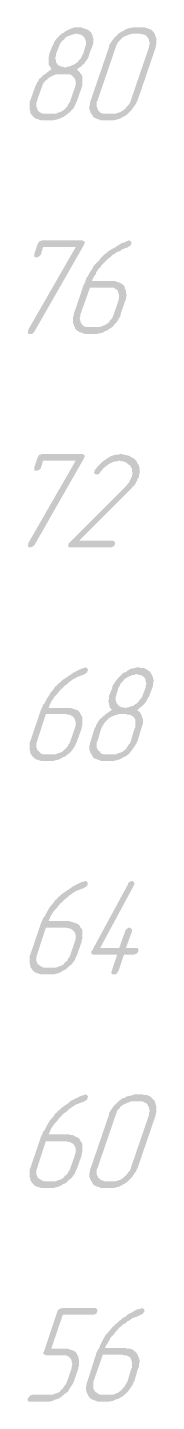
# Model space of a CAD drawing. Extents: x 260 to 1101, y 70 to 664.
# Drawn here: x 1014.2 to 1019, y 512.4 to 563.9 of the extents above; entities that cross this region are included whole.
import ezdxf

# ---------------------------------------------------------------- set-up
doc = ezdxf.new("R2010")
doc.units = 0
doc.header["$MEASUREMENT"] = 0
doc.layers.add('PDF _Сплошная заливка', color=7, linetype='CONTINUOUS')

msp = doc.modelspace()

# ---------------------------------------------------------------- hatches: boundary and pattern name
at = {"layer": 'PDF _Сплошная заливка', "transparency": 33554559}
h = msp.add_hatch(color=256, dxfattribs=at)
h.paths.add_polyline_path([(1016.02, 563.649), (1015.995, 563.649), (1015.944, 563.623), (1015.893, 563.623), (1015.842, 563.598), (1015.766, 563.572), (1015.69, 563.547), (1015.614, 563.496), (1015.614, 563.496), (1015.588, 563.471), (1015.563, 563.42), (1015.512, 563.395), (1015.461, 563.344), (1015.411, 563.268), (1015.385, 563.217), (1015.36, 563.141), (1015.258, 562.887), (1015.258, 562.861), (1015.258, 562.861), (1015.258, 562.81), (1015.233, 562.76), (1015.233, 562.709), (1015.258, 562.633), (1015.258, 562.582), (1015.284, 562.531), (1015.309, 562.531), (1015.309, 562.506), (1015.334, 562.48), (1015.36, 562.455), (1015.411, 562.429), (1015.461, 562.404), (1015.512, 562.404), (1015.588, 562.379), (1015.639, 562.379), (1015.665, 562.404), (1015.715, 562.404), (1015.792, 562.429), (1015.842, 562.455), (1015.919, 562.48), (1015.995, 562.531), (1015.995, 562.531), (1016.02, 562.556), (1016.071, 562.582), (1016.096, 562.633), (1016.147, 562.683), (1016.198, 562.734), (1016.224, 562.81), (1016.274, 562.887), (1016.35, 563.141), (1016.35, 563.141), (1016.35, 563.166), (1016.376, 563.217), (1016.376, 563.268), (1016.376, 563.318), (1016.376, 563.369), (1016.35, 563.42), (1016.325, 563.496), (1016.325, 563.496), (1016.3, 563.522), (1016.274, 563.547), (1016.249, 563.572), (1016.198, 563.598), (1016.147, 563.623), (1016.096, 563.623)], flags=0)
h.paths.add_polyline_path([(1015.639, 562.125), (1015.36, 562.125), (1015.309, 562.125), (1015.258, 562.125), (1015.207, 562.099), (1015.131, 562.074), (1015.055, 562.023), (1014.979, 561.998), (1014.979, 561.972), (1014.953, 561.972), (1014.928, 561.921), (1014.877, 561.896), (1014.826, 561.845), (1014.775, 561.769), (1014.75, 561.718), (1014.725, 561.642), (1014.547, 561.134), (1014.547, 561.134), (1014.547, 561.109), (1014.521, 561.058), (1014.521, 561.007), (1014.521, 560.956), (1014.521, 560.905), (1014.547, 560.855), (1014.572, 560.778), (1014.572, 560.778), (1014.598, 560.753), (1014.623, 560.728), (1014.648, 560.702), (1014.699, 560.677), (1014.75, 560.651), (1014.801, 560.651), (1014.877, 560.651), (1015.156, 560.651), (1015.207, 560.651), (1015.258, 560.651), (1015.309, 560.677), (1015.385, 560.702), (1015.461, 560.728), (1015.538, 560.778), (1015.538, 560.778), (1015.563, 560.804), (1015.588, 560.829), (1015.639, 560.88), (1015.69, 560.931), (1015.715, 561.007), (1015.766, 561.058), (1015.792, 561.134), (1015.969, 561.642), (1015.969, 561.642), (1015.969, 561.667), (1015.995, 561.718), (1015.995, 561.769), (1015.995, 561.82), (1015.995, 561.871), (1015.969, 561.921), (1015.944, 561.998), (1015.944, 561.998), (1015.919, 561.998), (1015.893, 562.023), (1015.868, 562.074), (1015.817, 562.099), (1015.766, 562.125), (1015.715, 562.125)], flags=0)
h.paths.add_polyline_path([(1016.147, 563.877), (1016.198, 563.877), (1016.274, 563.852), (1016.35, 563.826), (1016.427, 563.801), (1016.503, 563.75), (1016.579, 563.674), (1016.579, 563.674), (1016.579, 563.649), (1016.605, 563.623), (1016.605, 563.598), (1016.63, 563.572), (1016.63, 563.522), (1016.655, 563.471), (1016.655, 563.42), (1016.655, 563.293), (1016.63, 563.217), (1016.605, 563.141), (1016.503, 562.887), (1016.503, 562.887), (1016.503, 562.861), (1016.478, 562.81), (1016.478, 562.785), (1016.452, 562.734), (1016.427, 562.683), (1016.325, 562.556), (1016.325, 562.556), (1016.325, 562.531), (1016.3, 562.506), (1016.249, 562.48), (1016.224, 562.429), (1016.173, 562.404), (1016.096, 562.353), (1016.046, 562.302), (1016.046, 562.302), (1016.071, 562.277), (1016.096, 562.252), (1016.122, 562.226), (1016.147, 562.201), (1016.173, 562.15), (1016.224, 562.099), (1016.249, 562.023), (1016.249, 562.023), (1016.249, 561.998), (1016.249, 561.972), (1016.249, 561.921), (1016.249, 561.845), (1016.249, 561.794), (1016.249, 561.718), (1016.224, 561.642), (1016.046, 561.134), (1016.046, 561.134), (1016.046, 561.109), (1016.046, 561.109), (1016.02, 561.083), (1015.995, 561.032), (1015.969, 560.956), (1015.919, 560.855), (1015.842, 560.778), (1015.741, 560.677), (1015.639, 560.601), (1015.639, 560.601), (1015.639, 560.601), (1015.614, 560.575), (1015.588, 560.575), (1015.563, 560.55), (1015.538, 560.524), (1015.461, 560.499), (1015.36, 560.448), (1015.258, 560.423), (1015.156, 560.397), (1015.029, 560.397), (1014.775, 560.397), (1014.75, 560.397), (1014.699, 560.397), (1014.623, 560.423), (1014.547, 560.448), (1014.471, 560.474), (1014.42, 560.524), (1014.344, 560.601), (1014.344, 560.601), (1014.318, 560.651), (1014.293, 560.677), (1014.293, 560.753), (1014.267, 560.829), (1014.267, 560.905), (1014.267, 561.007), (1014.267, 561.083), (1014.293, 561.134), (1014.471, 561.642), (1014.471, 561.642), (1014.471, 561.667), (1014.496, 561.693), (1014.521, 561.744), (1014.547, 561.82), (1014.598, 561.871), (1014.623, 561.947), (1014.699, 561.998), (1014.699, 561.998), (1014.725, 562.023), (1014.75, 562.074), (1014.801, 562.099), (1014.877, 562.15), (1014.928, 562.201), (1015.004, 562.252), (1015.08, 562.302), (1015.08, 562.302), (1015.08, 562.328), (1015.055, 562.328), (1015.055, 562.379), (1015.029, 562.404), (1015.004, 562.455), (1014.979, 562.506), (1014.979, 562.556), (1014.979, 562.556), (1014.979, 562.582), (1014.979, 562.607), (1014.979, 562.658), (1014.979, 562.709), (1014.979, 562.76), (1015.004, 562.836), (1015.004, 562.887), (1015.106, 563.141), (1015.106, 563.141), (1015.106, 563.141), (1015.106, 563.166), (1015.131, 563.191), (1015.156, 563.242), (1015.182, 563.318), (1015.233, 563.395), (1015.309, 563.496), (1015.385, 563.572), (1015.512, 563.674), (1015.512, 563.674), (1015.538, 563.674), (1015.563, 563.699), (1015.588, 563.725), (1015.639, 563.75), (1015.69, 563.776), (1015.792, 563.826), (1015.944, 563.877), (1016.02, 563.877)], flags=0)
h = msp.add_hatch(color=256, dxfattribs=at)
h.paths.add_polyline_path([(1018.383, 563.649), (1018.103, 563.649), (1018.078, 563.623), (1018.027, 563.623), (1017.951, 563.598), (1017.9, 563.572), (1017.824, 563.547), (1017.748, 563.496), (1017.722, 563.496), (1017.722, 563.471), (1017.672, 563.42), (1017.646, 563.395), (1017.595, 563.344), (1017.545, 563.268), (1017.519, 563.217), (1017.494, 563.141), (1016.808, 561.134), (1016.808, 561.134), (1016.782, 561.109), (1016.782, 561.058), (1016.782, 561.007), (1016.782, 560.956), (1016.782, 560.905), (1016.808, 560.855), (1016.833, 560.778), (1016.833, 560.778), (1016.859, 560.753), (1016.884, 560.728), (1016.909, 560.702), (1016.935, 560.677), (1017.011, 560.651), (1017.062, 560.651), (1017.138, 560.651), (1017.418, 560.651), (1017.443, 560.651), (1017.494, 560.651), (1017.57, 560.677), (1017.646, 560.702), (1017.697, 560.728), (1017.773, 560.778), (1017.799, 560.778), (1017.799, 560.804), (1017.849, 560.829), (1017.875, 560.88), (1017.926, 560.931), (1017.976, 560.982), (1018.027, 561.058), (1018.053, 561.134), (1018.739, 563.141), (1018.739, 563.141), (1018.739, 563.166), (1018.739, 563.217), (1018.764, 563.242), (1018.764, 563.318), (1018.739, 563.369), (1018.739, 563.42), (1018.688, 563.496), (1018.688, 563.496), (1018.688, 563.522), (1018.662, 563.522), (1018.637, 563.572), (1018.586, 563.598), (1018.535, 563.623), (1018.459, 563.623)], flags=0)
h.paths.add_polyline_path([(1018.535, 563.877), (1018.586, 563.877), (1018.662, 563.852), (1018.739, 563.826), (1018.815, 563.801), (1018.866, 563.75), (1018.942, 563.674), (1018.942, 563.649), (1018.967, 563.623), (1018.967, 563.572), (1018.993, 563.522), (1019.018, 563.445), (1019.018, 563.344), (1019.018, 563.242), (1018.993, 563.191), (1018.993, 563.141), (1018.307, 561.134), (1018.307, 561.134), (1018.307, 561.109), (1018.281, 561.109), (1018.281, 561.083), (1018.256, 561.032), (1018.205, 560.956), (1018.154, 560.88), (1018.078, 560.778), (1018.002, 560.702), (1017.9, 560.601), (1017.9, 560.601), (1017.9, 560.601), (1017.875, 560.575), (1017.849, 560.575), (1017.824, 560.55), (1017.799, 560.55), (1017.722, 560.499), (1017.621, 560.448), (1017.519, 560.423), (1017.418, 560.397), (1017.29, 560.397), (1017.011, 560.397), (1016.986, 560.397), (1016.935, 560.397), (1016.884, 560.423), (1016.808, 560.448), (1016.732, 560.474), (1016.655, 560.524), (1016.605, 560.601), (1016.605, 560.601), (1016.579, 560.651), (1016.554, 560.677), (1016.528, 560.753), (1016.503, 560.829), (1016.503, 560.905), (1016.528, 561.007), (1016.528, 561.083), (1016.554, 561.134), (1017.24, 563.141), (1017.24, 563.141), (1017.24, 563.166), (1017.24, 563.166), (1017.24, 563.191), (1017.265, 563.242), (1017.316, 563.318), (1017.367, 563.395), (1017.443, 563.496), (1017.519, 563.572), (1017.621, 563.674), (1017.621, 563.674), (1017.646, 563.674), (1017.646, 563.674), (1017.672, 563.699), (1017.697, 563.725), (1017.722, 563.725), (1017.824, 563.776), (1017.9, 563.826), (1018.002, 563.852), (1018.129, 563.877), (1018.18, 563.877), (1018.51, 563.877)], flags=0)
for points in [[(1016.274, 555.876), (1016.3, 555.876), (1016.325, 555.851), (1016.325, 555.851), (1016.325, 555.825), (1016.325, 555.8), (1016.325, 555.775), (1016.3, 555.724), (1014.445, 552.473), (1014.445, 552.473), (1014.445, 552.473), (1014.42, 552.447), (1014.369, 552.396), (1014.293, 552.396), (1014.293, 552.396), (1014.267, 552.396), (1014.242, 552.396), (1014.216, 552.422), (1014.216, 552.422), (1014.216, 552.422), (1014.191, 552.473), (1014.216, 552.498), (1014.216, 552.549), (1015.995, 555.648), (1014.775, 555.648), (1014.699, 555.394), (1014.699, 555.368), (1014.674, 555.343), (1014.648, 555.317), (1014.623, 555.292), (1014.623, 555.292), (1014.598, 555.292), (1014.572, 555.267), (1014.521, 555.267), (1014.521, 555.267), (1014.496, 555.267), (1014.471, 555.267), (1014.445, 555.292), (1014.445, 555.292), (1014.445, 555.317), (1014.445, 555.343), (1014.445, 555.394), (1014.572, 555.775), (1014.572, 555.775), (1014.572, 555.775), (1014.598, 555.8), (1014.598, 555.825), (1014.623, 555.851), (1014.648, 555.876), (1014.699, 555.876), (1014.725, 555.902), (1016.249, 555.902)], [(1016.274, 547.875), (1016.3, 547.875), (1016.325, 547.85), (1016.325, 547.85), (1016.325, 547.824), (1016.325, 547.799), (1016.325, 547.774), (1016.3, 547.723), (1014.445, 544.472), (1014.445, 544.472), (1014.445, 544.472), (1014.42, 544.446), (1014.369, 544.421), (1014.293, 544.395), (1014.293, 544.395), (1014.267, 544.395), (1014.242, 544.395), (1014.216, 544.421), (1014.216, 544.421), (1014.216, 544.446), (1014.191, 544.472), (1014.216, 544.497), (1014.216, 544.548), (1015.995, 547.647), (1014.775, 547.647), (1014.699, 547.393), (1014.699, 547.367), (1014.674, 547.342), (1014.648, 547.316), (1014.623, 547.291), (1014.623, 547.291), (1014.598, 547.291), (1014.572, 547.266), (1014.521, 547.266), (1014.521, 547.266), (1014.496, 547.266), (1014.471, 547.266), (1014.445, 547.291), (1014.445, 547.291), (1014.445, 547.316), (1014.445, 547.342), (1014.445, 547.393), (1014.572, 547.774), (1014.572, 547.774), (1014.572, 547.774), (1014.598, 547.799), (1014.598, 547.824), (1014.623, 547.85), (1014.648, 547.875), (1014.699, 547.875), (1014.725, 547.901), (1016.249, 547.901)], [(1017.748, 547.875), (1017.799, 547.875), (1017.824, 547.875), (1017.9, 547.85), (1018.002, 547.824), (1018.078, 547.774), (1018.18, 547.723), (1018.23, 547.672), (1018.256, 547.647), (1018.256, 547.647), (1018.281, 547.621), (1018.281, 547.621), (1018.281, 547.596), (1018.307, 547.545), (1018.358, 547.469), (1018.383, 547.367), (1018.383, 547.266), (1018.383, 547.215), (1018.383, 547.164), (1018.358, 547.088), (1018.358, 547.037), (1018.358, 547.012), (1018.332, 547.012), (1018.332, 546.986), (1018.307, 546.961), (1018.307, 546.91), (1018.281, 546.885), (1018.23, 546.783), (1018.23, 546.783), (1018.205, 546.758), (1018.205, 546.732), (1018.18, 546.707), (1018.129, 546.681), (1018.103, 546.631), (1018.053, 546.58), (1018.002, 546.529), (1016.122, 544.649), (1017.392, 544.649), (1017.418, 544.624), (1017.443, 544.624), (1017.443, 544.599), (1017.468, 544.599), (1017.468, 544.573), (1017.468, 544.548), (1017.468, 544.522), (1017.468, 544.497), (1017.443, 544.497), (1017.443, 544.446), (1017.392, 544.421), (1017.392, 544.421), (1017.367, 544.421), (1017.341, 544.395), (1017.29, 544.395), (1015.792, 544.395), (1015.766, 544.395), (1015.741, 544.395), (1015.715, 544.421), (1015.715, 544.421), (1015.715, 544.446), (1015.715, 544.472), (1015.715, 544.522), (1015.715, 544.522), (1015.741, 544.548), (1015.766, 544.573), (1017.849, 546.656), (1017.926, 546.758), (1018.002, 546.834), (1018.002, 546.859), (1018.002, 546.859), (1018.027, 546.885), (1018.027, 546.91), (1018.053, 546.961), (1018.078, 547.037), (1018.078, 547.037), (1018.103, 547.037), (1018.103, 547.062), (1018.103, 547.113), (1018.129, 547.164), (1018.103, 547.24), (1018.103, 547.316), (1018.078, 547.393), (1018.053, 547.418), (1018.027, 547.469), (1018.027, 547.469), (1018.027, 547.469), (1018.002, 547.494), (1017.976, 547.494), (1017.926, 547.545), (1017.849, 547.596), (1017.849, 547.596), (1017.849, 547.596), (1017.824, 547.596), (1017.799, 547.621), (1017.748, 547.621), (1017.722, 547.621), (1017.621, 547.647), (1017.595, 547.647), (1017.57, 547.621), (1017.519, 547.621), (1017.468, 547.621), (1017.392, 547.596), (1017.341, 547.57), (1017.265, 547.545), (1017.265, 547.52), (1017.24, 547.52), (1017.214, 547.494), (1017.163, 547.469), (1017.113, 547.418), (1017.036, 547.367), (1016.986, 547.291), (1016.909, 547.215), (1016.909, 547.215), (1016.909, 547.189), (1016.884, 547.164), (1016.859, 547.139), (1016.859, 547.139), (1016.833, 547.139), (1016.808, 547.139), (1016.782, 547.139), (1016.782, 547.139), (1016.757, 547.139), (1016.732, 547.139), (1016.706, 547.164), (1016.706, 547.164), (1016.681, 547.189), (1016.681, 547.215), (1016.706, 547.24), (1016.706, 547.291), (1016.706, 547.291), (1016.732, 547.316), (1016.732, 547.316), (1016.757, 547.342), (1016.782, 547.393), (1016.859, 547.469), (1016.935, 547.545), (1017.011, 547.621), (1017.087, 547.672), (1017.189, 547.748), (1017.214, 547.748), (1017.214, 547.748), (1017.24, 547.774), (1017.29, 547.799), (1017.341, 547.824), (1017.418, 547.85), (1017.519, 547.875), (1017.595, 547.875), (1017.697, 547.901), (1017.748, 547.901)], [(1018.129, 531.873), (1018.154, 531.873), (1018.18, 531.848), (1018.18, 531.848), (1018.18, 531.822), (1018.205, 531.797), (1018.18, 531.772), (1018.18, 531.746), (1016.909, 529.384), (1017.621, 529.384), (1017.849, 530.019), (1017.849, 530.019), (1017.849, 530.044), (1017.875, 530.07), (1017.9, 530.095), (1017.926, 530.095), (1017.926, 530.121), (1017.976, 530.146), (1018.002, 530.146), (1018.027, 530.146), (1018.027, 530.146), (1018.053, 530.121), (1018.078, 530.095), (1018.078, 530.095), (1018.103, 530.095), (1018.103, 530.044), (1018.103, 530.019), (1017.875, 529.384), (1018.281, 529.384), (1018.281, 529.384), (1018.307, 529.384), (1018.332, 529.359), (1018.332, 529.333), (1018.332, 529.333), (1018.358, 529.308), (1018.332, 529.257), (1018.332, 529.257), (1018.332, 529.232), (1018.307, 529.206), (1018.281, 529.181), (1018.281, 529.181), (1018.256, 529.155), (1018.205, 529.155), (1018.18, 529.13), (1017.799, 529.13), (1017.595, 528.52), (1017.57, 528.495), (1017.57, 528.47), (1017.545, 528.444), (1017.519, 528.419), (1017.519, 528.419), (1017.494, 528.393), (1017.443, 528.393), (1017.418, 528.393), (1017.418, 528.393), (1017.392, 528.393), (1017.367, 528.393), (1017.341, 528.419), (1017.341, 528.419), (1017.341, 528.444), (1017.316, 528.47), (1017.341, 528.495), (1017.341, 528.52), (1017.545, 529.13), (1016.655, 529.13), (1016.63, 529.155), (1016.605, 529.155), (1016.579, 529.181), (1016.579, 529.181), (1016.579, 529.206), (1016.579, 529.232), (1016.579, 529.257), (1016.605, 529.282), (1017.951, 531.772), (1017.951, 531.797), (1017.976, 531.822), (1018.002, 531.848), (1018.027, 531.873), (1018.103, 531.899), (1018.129, 531.899)], [(1016.757, 515.871), (1016.782, 515.871), (1016.808, 515.846), (1016.808, 515.846), (1016.808, 515.82), (1016.808, 515.795), (1016.808, 515.77), (1016.808, 515.77), (1016.782, 515.744), (1016.782, 515.693), (1016.757, 515.668), (1016.732, 515.668), (1016.706, 515.668), (1016.681, 515.643), (1016.63, 515.643), (1015.512, 515.643), (1015.08, 514.373), (1015.614, 514.373), (1015.639, 514.373), (1015.69, 514.373), (1015.766, 514.347), (1015.842, 514.322), (1015.919, 514.296), (1015.995, 514.246), (1016.046, 514.169), (1016.046, 514.144), (1016.071, 514.119), (1016.096, 514.068), (1016.096, 514.017), (1016.122, 513.941), (1016.122, 513.839), (1016.122, 513.738), (1016.096, 513.687), (1016.096, 513.636), (1015.919, 513.128), (1015.919, 513.128), (1015.919, 513.128), (1015.919, 513.103), (1015.893, 513.077), (1015.868, 513.026), (1015.817, 512.95), (1015.766, 512.874), (1015.715, 512.772), (1015.614, 512.696), (1015.512, 512.62), (1015.512, 512.62), (1015.512, 512.595), (1015.487, 512.595), (1015.461, 512.569), (1015.436, 512.544), (1015.411, 512.544), (1015.334, 512.493), (1015.233, 512.468), (1015.131, 512.417), (1015.029, 512.391), (1014.902, 512.391), (1014.267, 512.391), (1014.242, 512.391), (1014.216, 512.391), (1014.216, 512.417), (1014.191, 512.417), (1014.191, 512.442), (1014.191, 512.468), (1014.216, 512.518), (1014.216, 512.518), (1014.216, 512.544), (1014.242, 512.544), (1014.267, 512.595), (1014.267, 512.595), (1014.293, 512.62), (1014.318, 512.62), (1014.369, 512.645), (1015.029, 512.645), (1015.08, 512.645), (1015.131, 512.645), (1015.182, 512.671), (1015.258, 512.696), (1015.334, 512.722), (1015.411, 512.772), (1015.411, 512.798), (1015.436, 512.798), (1015.461, 512.849), (1015.512, 512.874), (1015.538, 512.925), (1015.588, 513.001), (1015.639, 513.052), (1015.665, 513.128), (1015.842, 513.636), (1015.842, 513.636), (1015.842, 513.661), (1015.842, 513.712), (1015.868, 513.763), (1015.868, 513.814), (1015.842, 513.865), (1015.842, 513.915), (1015.817, 513.992), (1015.792, 513.992), (1015.792, 513.992), (1015.766, 514.042), (1015.741, 514.068), (1015.69, 514.093), (1015.639, 514.119), (1015.588, 514.119), (1015.512, 514.119), (1014.852, 514.119), (1014.852, 514.144), (1014.826, 514.144), (1014.801, 514.169), (1014.775, 514.195), (1014.775, 514.22), (1014.801, 514.246), (1015.309, 515.77), (1015.309, 515.77), (1015.309, 515.795), (1015.334, 515.795), (1015.334, 515.82), (1015.36, 515.846), (1015.385, 515.871), (1015.436, 515.871), (1015.487, 515.897), (1016.732, 515.897)]]:
    msp.add_hatch(color=256, dxfattribs=at).paths.add_polyline_path(points)
h = msp.add_hatch(color=256, dxfattribs=at)
h.paths.add_polyline_path([(1017.265, 554.124), (1016.528, 554.124), (1016.173, 553.133), (1016.173, 553.133), (1016.173, 553.108), (1016.173, 553.057), (1016.147, 553.006), (1016.147, 552.955), (1016.173, 552.904), (1016.173, 552.854), (1016.198, 552.777), (1016.224, 552.777), (1016.224, 552.777), (1016.249, 552.727), (1016.274, 552.701), (1016.325, 552.676), (1016.376, 552.65), (1016.452, 552.65), (1016.503, 552.65), (1016.808, 552.65), (1016.833, 552.65), (1016.884, 552.65), (1016.96, 552.676), (1017.011, 552.701), (1017.087, 552.727), (1017.163, 552.777), (1017.189, 552.777), (1017.189, 552.803), (1017.24, 552.828), (1017.265, 552.879), (1017.316, 552.93), (1017.367, 553.006), (1017.392, 553.057), (1017.418, 553.133), (1017.595, 553.641), (1017.595, 553.641), (1017.595, 553.666), (1017.621, 553.717), (1017.621, 553.768), (1017.621, 553.819), (1017.621, 553.87), (1017.595, 553.92), (1017.57, 553.997), (1017.57, 553.997), (1017.57, 554.022), (1017.545, 554.047), (1017.494, 554.073), (1017.468, 554.098), (1017.418, 554.124), (1017.341, 554.124)], flags=0)
h.paths.add_polyline_path([(1018.027, 555.876), (1018.053, 555.876), (1018.053, 555.851), (1018.078, 555.851), (1018.078, 555.825), (1018.078, 555.8), (1018.078, 555.749), (1018.078, 555.749), (1018.053, 555.749), (1018.053, 555.724), (1018.027, 555.698), (1018.027, 555.698), (1018.002, 555.673), (1017.976, 555.673), (1017.951, 555.648), (1017.9, 555.622), (1017.824, 555.597), (1017.697, 555.546), (1017.697, 555.546), (1017.697, 555.521), (1017.672, 555.521), (1017.646, 555.495), (1017.595, 555.495), (1017.57, 555.47), (1017.468, 555.419), (1017.468, 555.394), (1017.443, 555.394), (1017.392, 555.368), (1017.341, 555.317), (1017.29, 555.267), (1017.214, 555.216), (1017.138, 555.14), (1017.062, 555.063), (1017.062, 555.063), (1017.036, 555.038), (1017.011, 555.013), (1016.96, 554.962), (1016.935, 554.911), (1016.884, 554.86), (1016.833, 554.809), (1016.782, 554.733), (1016.782, 554.708), (1016.757, 554.708), (1016.757, 554.657), (1016.732, 554.606), (1016.681, 554.555), (1016.655, 554.505), (1016.63, 554.454), (1016.605, 554.378), (1017.392, 554.378), (1017.418, 554.378), (1017.468, 554.378), (1017.519, 554.352), (1017.595, 554.327), (1017.672, 554.301), (1017.748, 554.251), (1017.824, 554.174), (1017.824, 554.149), (1017.824, 554.124), (1017.849, 554.073), (1017.875, 554.022), (1017.875, 553.946), (1017.9, 553.844), (1017.875, 553.743), (1017.875, 553.692), (1017.849, 553.641), (1017.672, 553.133), (1017.672, 553.133), (1017.672, 553.108), (1017.672, 553.108), (1017.672, 553.082), (1017.646, 553.031), (1017.595, 552.955), (1017.545, 552.854), (1017.468, 552.777), (1017.392, 552.676), (1017.29, 552.6), (1017.265, 552.6), (1017.265, 552.6), (1017.24, 552.574), (1017.24, 552.574), (1017.214, 552.549), (1017.163, 552.523), (1017.087, 552.498), (1017.011, 552.447), (1016.909, 552.422), (1016.782, 552.396), (1016.681, 552.396), (1016.401, 552.396), (1016.376, 552.396), (1016.325, 552.396), (1016.274, 552.422), (1016.198, 552.447), (1016.122, 552.473), (1016.046, 552.523), (1015.969, 552.6), (1015.969, 552.625), (1015.969, 552.65), (1015.944, 552.676), (1015.919, 552.752), (1015.893, 552.828), (1015.893, 552.93), (1015.893, 553.006), (1015.919, 553.082), (1015.919, 553.133), (1016.3, 554.251), (1016.3, 554.251), (1016.325, 554.276), (1016.325, 554.301), (1016.35, 554.327), (1016.35, 554.378), (1016.376, 554.428), (1016.401, 554.505), (1016.452, 554.555), (1016.528, 554.708), (1016.63, 554.86), (1016.681, 554.962), (1016.757, 555.038), (1016.833, 555.114), (1016.909, 555.19), (1016.909, 555.216), (1016.909, 555.216), (1016.935, 555.241), (1016.986, 555.292), (1017.011, 555.317), (1017.062, 555.368), (1017.138, 555.419), (1017.189, 555.47), (1017.265, 555.521), (1017.341, 555.571), (1017.443, 555.622), (1017.519, 555.673), (1017.722, 555.8), (1017.824, 555.825), (1017.926, 555.876), (1018.002, 555.902), (1018.002, 555.902)], flags=0)
h = msp.add_hatch(color=256, dxfattribs=at)
h.paths.add_polyline_path([(1015.639, 538.147), (1014.877, 538.147), (1014.547, 537.131), (1014.547, 537.131), (1014.547, 537.106), (1014.521, 537.055), (1014.521, 537.029), (1014.521, 536.953), (1014.521, 536.902), (1014.547, 536.852), (1014.572, 536.775), (1014.572, 536.775), (1014.598, 536.775), (1014.623, 536.75), (1014.648, 536.725), (1014.699, 536.674), (1014.75, 536.648), (1014.801, 536.648), (1014.877, 536.648), (1015.156, 536.648), (1015.207, 536.648), (1015.258, 536.648), (1015.309, 536.674), (1015.385, 536.699), (1015.461, 536.725), (1015.538, 536.775), (1015.538, 536.775), (1015.563, 536.801), (1015.588, 536.826), (1015.639, 536.877), (1015.69, 536.928), (1015.715, 537.004), (1015.766, 537.055), (1015.792, 537.131), (1015.969, 537.639), (1015.969, 537.639), (1015.969, 537.664), (1015.995, 537.715), (1015.995, 537.766), (1015.995, 537.817), (1015.995, 537.868), (1015.969, 537.918), (1015.944, 537.995), (1015.944, 537.995), (1015.919, 538.02), (1015.893, 538.045), (1015.868, 538.071), (1015.817, 538.096), (1015.766, 538.122), (1015.715, 538.122)], flags=0)
h.paths.add_polyline_path([(1016.401, 539.874), (1016.427, 539.874), (1016.427, 539.849), (1016.427, 539.849), (1016.452, 539.823), (1016.452, 539.798), (1016.427, 539.747), (1016.427, 539.747), (1016.427, 539.747), (1016.427, 539.722), (1016.401, 539.696), (1016.401, 539.696), (1016.376, 539.671), (1016.35, 539.671), (1016.325, 539.646), (1016.274, 539.62), (1016.198, 539.595), (1016.071, 539.544), (1016.071, 539.544), (1016.046, 539.544), (1016.02, 539.519), (1015.995, 539.493), (1015.969, 539.493), (1015.919, 539.468), (1015.842, 539.417), (1015.842, 539.417), (1015.817, 539.392), (1015.766, 539.366), (1015.715, 539.315), (1015.665, 539.265), (1015.588, 539.214), (1015.512, 539.138), (1015.436, 539.061), (1015.411, 539.061), (1015.411, 539.036), (1015.385, 539.011), (1015.334, 538.96), (1015.309, 538.909), (1015.258, 538.858), (1015.207, 538.807), (1015.156, 538.731), (1015.156, 538.706), (1015.131, 538.706), (1015.106, 538.655), (1015.08, 538.63), (1015.055, 538.553), (1015.029, 538.503), (1015.004, 538.452), (1014.979, 538.376), (1015.766, 538.376), (1015.766, 538.376), (1015.817, 538.376), (1015.893, 538.35), (1015.969, 538.325), (1016.046, 538.299), (1016.122, 538.249), (1016.173, 538.172), (1016.173, 538.147), (1016.198, 538.122), (1016.224, 538.071), (1016.249, 538.02), (1016.249, 537.944), (1016.249, 537.842), (1016.249, 537.741), (1016.224, 537.69), (1016.224, 537.639), (1016.046, 537.131), (1016.046, 537.131), (1016.046, 537.106), (1016.046, 537.106), (1016.02, 537.08), (1015.995, 537.029), (1015.969, 536.953), (1015.919, 536.877), (1015.842, 536.775), (1015.741, 536.674), (1015.639, 536.598), (1015.639, 536.598), (1015.639, 536.598), (1015.614, 536.572), (1015.588, 536.572), (1015.563, 536.547), (1015.538, 536.547), (1015.461, 536.496), (1015.36, 536.445), (1015.258, 536.42), (1015.156, 536.394), (1015.029, 536.394), (1014.775, 536.394), (1014.75, 536.394), (1014.699, 536.394), (1014.623, 536.42), (1014.547, 536.445), (1014.471, 536.471), (1014.42, 536.521), (1014.344, 536.598), (1014.344, 536.623), (1014.318, 536.648), (1014.293, 536.674), (1014.293, 536.75), (1014.267, 536.826), (1014.267, 536.928), (1014.267, 537.029), (1014.267, 537.08), (1014.293, 537.131), (1014.674, 538.249), (1014.674, 538.249), (1014.674, 538.274), (1014.699, 538.299), (1014.699, 538.325), (1014.725, 538.376), (1014.75, 538.426), (1014.775, 538.503), (1014.826, 538.553), (1014.902, 538.706), (1015.004, 538.858), (1015.055, 538.96), (1015.131, 539.036), (1015.182, 539.112), (1015.258, 539.214), (1015.258, 539.214), (1015.284, 539.214), (1015.309, 539.239), (1015.334, 539.29), (1015.385, 539.315), (1015.436, 539.366), (1015.487, 539.417), (1015.563, 539.468), (1015.639, 539.519), (1015.715, 539.569), (1015.792, 539.62), (1015.893, 539.696), (1016.096, 539.798), (1016.198, 539.849), (1016.3, 539.874), (1016.35, 539.9), (1016.376, 539.9)], flags=0)
h = msp.add_hatch(color=256, dxfattribs=at)
h.paths.add_polyline_path([(1018.281, 539.646), (1018.23, 539.646), (1018.205, 539.62), (1018.154, 539.62), (1018.078, 539.595), (1018.027, 539.569), (1017.951, 539.544), (1017.875, 539.493), (1017.849, 539.493), (1017.849, 539.468), (1017.799, 539.442), (1017.773, 539.392), (1017.722, 539.341), (1017.672, 539.29), (1017.646, 539.214), (1017.595, 539.138), (1017.519, 538.884), (1017.519, 538.858), (1017.519, 538.858), (1017.494, 538.807), (1017.494, 538.757), (1017.494, 538.706), (1017.494, 538.655), (1017.519, 538.579), (1017.545, 538.528), (1017.545, 538.528), (1017.57, 538.503), (1017.595, 538.477), (1017.621, 538.452), (1017.672, 538.426), (1017.722, 538.401), (1017.773, 538.401), (1017.849, 538.376), (1017.875, 538.376), (1017.926, 538.401), (1017.976, 538.401), (1018.027, 538.426), (1018.103, 538.452), (1018.18, 538.477), (1018.23, 538.528), (1018.256, 538.528), (1018.281, 538.553), (1018.307, 538.579), (1018.358, 538.63), (1018.383, 538.68), (1018.434, 538.731), (1018.484, 538.807), (1018.51, 538.884), (1018.611, 539.138), (1018.611, 539.138), (1018.611, 539.163), (1018.611, 539.214), (1018.637, 539.265), (1018.637, 539.315), (1018.611, 539.366), (1018.611, 539.442), (1018.586, 539.493), (1018.586, 539.493), (1018.561, 539.519), (1018.535, 539.544), (1018.51, 539.569), (1018.459, 539.595), (1018.408, 539.62), (1018.358, 539.62)], flags=0)
h.paths.add_polyline_path([(1017.875, 538.147), (1017.595, 538.147), (1017.57, 538.122), (1017.519, 538.122), (1017.443, 538.096), (1017.392, 538.071), (1017.316, 538.045), (1017.24, 537.995), (1017.214, 537.995), (1017.214, 537.969), (1017.163, 537.918), (1017.138, 537.893), (1017.087, 537.842), (1017.036, 537.766), (1017.011, 537.715), (1016.96, 537.639), (1016.808, 537.131), (1016.808, 537.131), (1016.782, 537.106), (1016.782, 537.055), (1016.782, 537.029), (1016.782, 536.953), (1016.782, 536.902), (1016.808, 536.852), (1016.833, 536.775), (1016.833, 536.775), (1016.859, 536.775), (1016.884, 536.75), (1016.909, 536.725), (1016.935, 536.674), (1017.011, 536.648), (1017.062, 536.648), (1017.138, 536.648), (1017.418, 536.648), (1017.468, 536.648), (1017.519, 536.648), (1017.57, 536.674), (1017.646, 536.699), (1017.722, 536.725), (1017.799, 536.775), (1017.799, 536.775), (1017.824, 536.801), (1017.849, 536.826), (1017.9, 536.877), (1017.926, 536.928), (1017.976, 537.004), (1018.027, 537.055), (1018.053, 537.131), (1018.205, 537.639), (1018.23, 537.639), (1018.23, 537.664), (1018.23, 537.715), (1018.23, 537.766), (1018.23, 537.817), (1018.23, 537.868), (1018.23, 537.918), (1018.205, 537.995), (1018.18, 537.995), (1018.18, 538.02), (1018.154, 538.045), (1018.129, 538.071), (1018.078, 538.096), (1018.027, 538.122), (1017.951, 538.122)], flags=0)
h.paths.add_polyline_path([(1018.408, 539.874), (1018.459, 539.874), (1018.535, 539.874), (1018.611, 539.849), (1018.688, 539.798), (1018.764, 539.747), (1018.815, 539.671), (1018.815, 539.671), (1018.84, 539.646), (1018.84, 539.62), (1018.866, 539.595), (1018.866, 539.569), (1018.891, 539.519), (1018.891, 539.468), (1018.916, 539.417), (1018.891, 539.29), (1018.891, 539.214), (1018.866, 539.138), (1018.764, 538.884), (1018.764, 538.884), (1018.764, 538.858), (1018.739, 538.807), (1018.713, 538.782), (1018.688, 538.731), (1018.662, 538.68), (1018.586, 538.553), (1018.586, 538.553), (1018.561, 538.528), (1018.535, 538.503), (1018.51, 538.477), (1018.459, 538.426), (1018.408, 538.401), (1018.358, 538.35), (1018.307, 538.299), (1018.307, 538.299), (1018.307, 538.274), (1018.332, 538.274), (1018.383, 538.223), (1018.408, 538.198), (1018.434, 538.147), (1018.459, 538.096), (1018.484, 538.02), (1018.484, 538.02), (1018.484, 537.995), (1018.51, 537.969), (1018.51, 537.918), (1018.51, 537.842), (1018.51, 537.791), (1018.484, 537.715), (1018.459, 537.639), (1018.307, 537.131), (1018.307, 537.131), (1018.307, 537.106), (1018.281, 537.106), (1018.281, 537.08), (1018.256, 537.029), (1018.205, 536.953), (1018.154, 536.877), (1018.078, 536.775), (1018.002, 536.674), (1017.9, 536.598), (1017.9, 536.598), (1017.9, 536.598), (1017.875, 536.572), (1017.849, 536.572), (1017.824, 536.547), (1017.799, 536.547), (1017.722, 536.496), (1017.621, 536.445), (1017.519, 536.42), (1017.418, 536.394), (1017.29, 536.394), (1017.011, 536.394), (1017.011, 536.394), (1016.935, 536.394), (1016.884, 536.42), (1016.808, 536.445), (1016.732, 536.471), (1016.655, 536.521), (1016.605, 536.598), (1016.605, 536.623), (1016.579, 536.648), (1016.554, 536.674), (1016.528, 536.75), (1016.503, 536.826), (1016.503, 536.928), (1016.528, 537.029), (1016.528, 537.08), (1016.554, 537.131), (1016.706, 537.639), (1016.732, 537.639), (1016.732, 537.664), (1016.757, 537.715), (1016.757, 537.741), (1016.808, 537.817), (1016.833, 537.868), (1016.884, 537.944), (1016.935, 537.995), (1016.96, 538.02), (1016.986, 538.02), (1017.011, 538.071), (1017.062, 538.096), (1017.113, 538.147), (1017.189, 538.198), (1017.265, 538.249), (1017.341, 538.299), (1017.341, 538.299), (1017.341, 538.325), (1017.316, 538.35), (1017.29, 538.376), (1017.265, 538.401), (1017.265, 538.452), (1017.24, 538.503), (1017.24, 538.553), (1017.24, 538.553), (1017.24, 538.579), (1017.214, 538.604), (1017.214, 538.655), (1017.24, 538.706), (1017.24, 538.757), (1017.24, 538.833), (1017.265, 538.884), (1017.367, 539.138), (1017.367, 539.138), (1017.367, 539.138), (1017.367, 539.163), (1017.367, 539.188), (1017.392, 539.239), (1017.443, 539.315), (1017.494, 539.392), (1017.57, 539.493), (1017.646, 539.569), (1017.748, 539.671), (1017.748, 539.671), (1017.773, 539.696), (1017.799, 539.696), (1017.849, 539.722), (1017.9, 539.747), (1017.926, 539.773), (1018.053, 539.849), (1018.205, 539.874), (1018.281, 539.9), (1018.383, 539.9)], flags=0)
h = msp.add_hatch(color=256, dxfattribs=at)
h.paths.add_polyline_path([(1015.639, 530.146), (1014.877, 530.146), (1014.547, 529.13), (1014.547, 529.13), (1014.547, 529.105), (1014.521, 529.054), (1014.521, 529.028), (1014.521, 528.952), (1014.521, 528.901), (1014.547, 528.851), (1014.572, 528.774), (1014.572, 528.774), (1014.598, 528.774), (1014.623, 528.749), (1014.648, 528.724), (1014.699, 528.698), (1014.75, 528.673), (1014.801, 528.647), (1014.877, 528.647), (1015.156, 528.647), (1015.207, 528.647), (1015.258, 528.647), (1015.309, 528.673), (1015.385, 528.698), (1015.461, 528.724), (1015.538, 528.774), (1015.538, 528.774), (1015.563, 528.8), (1015.588, 528.851), (1015.639, 528.876), (1015.69, 528.927), (1015.715, 529.003), (1015.766, 529.054), (1015.792, 529.13), (1015.969, 529.638), (1015.969, 529.638), (1015.969, 529.663), (1015.995, 529.714), (1015.995, 529.765), (1015.995, 529.816), (1015.995, 529.867), (1015.969, 529.943), (1015.944, 529.994), (1015.944, 529.994), (1015.919, 530.019), (1015.893, 530.044), (1015.868, 530.07), (1015.817, 530.095), (1015.766, 530.121), (1015.715, 530.121)], flags=0)
h.paths.add_polyline_path([(1016.401, 531.873), (1016.427, 531.873), (1016.427, 531.848), (1016.427, 531.848), (1016.452, 531.822), (1016.452, 531.797), (1016.427, 531.746), (1016.427, 531.746), (1016.427, 531.746), (1016.427, 531.721), (1016.401, 531.695), (1016.401, 531.695), (1016.376, 531.67), (1016.35, 531.67), (1016.325, 531.645), (1016.274, 531.619), (1016.198, 531.594), (1016.071, 531.543), (1016.071, 531.543), (1016.046, 531.543), (1016.02, 531.518), (1015.995, 531.518), (1015.969, 531.492), (1015.919, 531.467), (1015.842, 531.416), (1015.842, 531.416), (1015.817, 531.391), (1015.766, 531.365), (1015.715, 531.314), (1015.665, 531.264), (1015.588, 531.213), (1015.512, 531.137), (1015.436, 531.06), (1015.411, 531.06), (1015.411, 531.035), (1015.385, 531.01), (1015.334, 530.959), (1015.309, 530.908), (1015.258, 530.857), (1015.207, 530.806), (1015.156, 530.73), (1015.156, 530.73), (1015.131, 530.705), (1015.106, 530.654), (1015.08, 530.629), (1015.055, 530.578), (1015.029, 530.502), (1015.004, 530.451), (1014.979, 530.4), (1015.766, 530.4), (1015.766, 530.375), (1015.817, 530.375), (1015.893, 530.349), (1015.969, 530.324), (1016.046, 530.298), (1016.122, 530.248), (1016.173, 530.171), (1016.173, 530.146), (1016.198, 530.121), (1016.224, 530.095), (1016.249, 530.019), (1016.249, 529.943), (1016.249, 529.841), (1016.249, 529.74), (1016.224, 529.689), (1016.224, 529.638), (1016.046, 529.13), (1016.046, 529.13), (1016.046, 529.105), (1016.046, 529.105), (1016.02, 529.079), (1015.995, 529.028), (1015.969, 528.952), (1015.919, 528.876), (1015.842, 528.774), (1015.741, 528.698), (1015.639, 528.597), (1015.639, 528.597), (1015.639, 528.597), (1015.614, 528.571), (1015.588, 528.571), (1015.563, 528.546), (1015.538, 528.546), (1015.461, 528.495), (1015.36, 528.444), (1015.258, 528.419), (1015.156, 528.393), (1015.029, 528.393), (1014.775, 528.393), (1014.75, 528.393), (1014.699, 528.393), (1014.623, 528.419), (1014.547, 528.444), (1014.471, 528.47), (1014.42, 528.52), (1014.344, 528.597), (1014.344, 528.622), (1014.318, 528.647), (1014.293, 528.698), (1014.293, 528.749), (1014.267, 528.825), (1014.267, 528.927), (1014.267, 529.028), (1014.267, 529.079), (1014.293, 529.13), (1014.674, 530.248), (1014.674, 530.248), (1014.674, 530.273), (1014.699, 530.298), (1014.699, 530.324), (1014.725, 530.375), (1014.75, 530.425), (1014.775, 530.502), (1014.826, 530.552), (1014.902, 530.705), (1015.004, 530.883), (1015.055, 530.959), (1015.131, 531.035), (1015.182, 531.111), (1015.258, 531.213), (1015.258, 531.213), (1015.284, 531.213), (1015.309, 531.238), (1015.334, 531.289), (1015.385, 531.314), (1015.436, 531.365), (1015.487, 531.416), (1015.563, 531.467), (1015.639, 531.518), (1015.715, 531.568), (1015.792, 531.619), (1015.893, 531.695), (1016.096, 531.797), (1016.198, 531.848), (1016.3, 531.873), (1016.35, 531.899), (1016.376, 531.899)], flags=0)
h = msp.add_hatch(color=256, dxfattribs=at)
h.paths.add_polyline_path([(1015.639, 522.145), (1014.877, 522.145), (1014.547, 521.129), (1014.547, 521.129), (1014.547, 521.104), (1014.521, 521.053), (1014.521, 521.027), (1014.521, 520.977), (1014.521, 520.9), (1014.547, 520.85), (1014.572, 520.799), (1014.572, 520.773), (1014.598, 520.773), (1014.623, 520.748), (1014.648, 520.723), (1014.699, 520.697), (1014.75, 520.672), (1014.801, 520.646), (1014.877, 520.646), (1015.156, 520.646), (1015.207, 520.646), (1015.258, 520.646), (1015.309, 520.672), (1015.385, 520.697), (1015.461, 520.723), (1015.538, 520.773), (1015.538, 520.799), (1015.563, 520.799), (1015.588, 520.85), (1015.639, 520.875), (1015.69, 520.926), (1015.715, 521.002), (1015.766, 521.053), (1015.792, 521.129), (1015.969, 521.637), (1015.969, 521.637), (1015.969, 521.662), (1015.995, 521.713), (1015.995, 521.764), (1015.995, 521.815), (1015.995, 521.866), (1015.969, 521.942), (1015.944, 521.993), (1015.944, 521.993), (1015.919, 522.018), (1015.893, 522.043), (1015.868, 522.069), (1015.817, 522.094), (1015.766, 522.12), (1015.715, 522.12)], flags=0)
h.paths.add_polyline_path([(1016.401, 523.872), (1016.427, 523.872), (1016.427, 523.847), (1016.427, 523.847), (1016.452, 523.821), (1016.452, 523.796), (1016.427, 523.745), (1016.427, 523.745), (1016.427, 523.745), (1016.427, 523.72), (1016.401, 523.694), (1016.401, 523.694), (1016.376, 523.669), (1016.35, 523.669), (1016.325, 523.644), (1016.274, 523.618), (1016.198, 523.593), (1016.071, 523.542), (1016.071, 523.542), (1016.046, 523.542), (1016.02, 523.517), (1015.995, 523.517), (1015.969, 523.491), (1015.919, 523.466), (1015.842, 523.415), (1015.842, 523.415), (1015.817, 523.39), (1015.766, 523.364), (1015.715, 523.313), (1015.665, 523.263), (1015.588, 523.212), (1015.512, 523.161), (1015.436, 523.059), (1015.411, 523.059), (1015.411, 523.034), (1015.385, 523.009), (1015.334, 522.958), (1015.309, 522.907), (1015.258, 522.856), (1015.207, 522.805), (1015.156, 522.729), (1015.156, 522.729), (1015.131, 522.704), (1015.106, 522.653), (1015.08, 522.628), (1015.055, 522.577), (1015.029, 522.501), (1015.004, 522.45), (1014.979, 522.399), (1015.766, 522.399), (1015.766, 522.374), (1015.817, 522.374), (1015.893, 522.374), (1015.969, 522.323), (1016.046, 522.297), (1016.122, 522.247), (1016.173, 522.17), (1016.173, 522.145), (1016.198, 522.12), (1016.224, 522.094), (1016.249, 522.018), (1016.249, 521.942), (1016.249, 521.84), (1016.249, 521.764), (1016.224, 521.688), (1016.224, 521.637), (1016.046, 521.129), (1016.046, 521.129), (1016.046, 521.129), (1016.046, 521.104), (1016.02, 521.078), (1015.995, 521.027), (1015.969, 520.951), (1015.919, 520.875), (1015.842, 520.773), (1015.741, 520.697), (1015.639, 520.596), (1015.639, 520.596), (1015.639, 520.596), (1015.614, 520.57), (1015.588, 520.57), (1015.563, 520.545), (1015.538, 520.545), (1015.461, 520.494), (1015.36, 520.443), (1015.258, 520.418), (1015.156, 520.392), (1015.029, 520.392), (1014.775, 520.392), (1014.75, 520.392), (1014.699, 520.392), (1014.623, 520.418), (1014.547, 520.443), (1014.471, 520.469), (1014.42, 520.519), (1014.344, 520.596), (1014.344, 520.621), (1014.318, 520.646), (1014.293, 520.697), (1014.293, 520.748), (1014.267, 520.824), (1014.267, 520.926), (1014.267, 521.027), (1014.267, 521.078), (1014.293, 521.129), (1014.674, 522.247), (1014.674, 522.247), (1014.674, 522.272), (1014.699, 522.297), (1014.699, 522.323), (1014.725, 522.374), (1014.75, 522.424), (1014.775, 522.501), (1014.826, 522.551), (1014.902, 522.704), (1015.004, 522.882), (1015.055, 522.958), (1015.131, 523.034), (1015.182, 523.11), (1015.258, 523.212), (1015.258, 523.212), (1015.284, 523.212), (1015.309, 523.237), (1015.334, 523.288), (1015.385, 523.313), (1015.436, 523.364), (1015.487, 523.415), (1015.563, 523.466), (1015.639, 523.517), (1015.715, 523.567), (1015.792, 523.644), (1015.893, 523.694), (1016.096, 523.796), (1016.198, 523.847), (1016.3, 523.872), (1016.35, 523.898), (1016.376, 523.898)], flags=0)
h = msp.add_hatch(color=256, dxfattribs=at)
h.paths.add_polyline_path([(1018.383, 523.644), (1018.103, 523.644), (1018.078, 523.644), (1018.027, 523.618), (1017.951, 523.593), (1017.9, 523.567), (1017.824, 523.542), (1017.748, 523.491), (1017.722, 523.491), (1017.722, 523.466), (1017.672, 523.44), (1017.646, 523.39), (1017.595, 523.339), (1017.545, 523.288), (1017.519, 523.212), (1017.494, 523.136), (1016.808, 521.129), (1016.808, 521.129), (1016.782, 521.104), (1016.782, 521.053), (1016.782, 521.027), (1016.782, 520.977), (1016.782, 520.9), (1016.808, 520.85), (1016.833, 520.799), (1016.833, 520.773), (1016.859, 520.773), (1016.884, 520.748), (1016.909, 520.723), (1016.935, 520.697), (1017.011, 520.672), (1017.062, 520.646), (1017.138, 520.646), (1017.418, 520.646), (1017.443, 520.646), (1017.494, 520.646), (1017.57, 520.672), (1017.646, 520.697), (1017.697, 520.723), (1017.773, 520.773), (1017.799, 520.799), (1017.799, 520.799), (1017.849, 520.85), (1017.875, 520.875), (1017.926, 520.926), (1017.976, 521.002), (1018.027, 521.053), (1018.053, 521.129), (1018.739, 523.136), (1018.739, 523.136), (1018.739, 523.161), (1018.739, 523.212), (1018.764, 523.263), (1018.764, 523.313), (1018.739, 523.364), (1018.739, 523.415), (1018.688, 523.491), (1018.688, 523.491), (1018.688, 523.517), (1018.662, 523.542), (1018.637, 523.567), (1018.586, 523.593), (1018.535, 523.618), (1018.459, 523.644)], flags=0)
h.paths.add_polyline_path([(1018.535, 523.872), (1018.586, 523.872), (1018.662, 523.872), (1018.739, 523.847), (1018.815, 523.796), (1018.866, 523.745), (1018.942, 523.669), (1018.942, 523.669), (1018.967, 523.644), (1018.967, 523.593), (1018.993, 523.517), (1019.018, 523.44), (1019.018, 523.364), (1019.018, 523.237), (1018.993, 523.186), (1018.993, 523.136), (1018.307, 521.129), (1018.307, 521.129), (1018.307, 521.129), (1018.281, 521.104), (1018.281, 521.078), (1018.256, 521.027), (1018.205, 520.951), (1018.154, 520.875), (1018.078, 520.773), (1018.002, 520.697), (1017.9, 520.596), (1017.9, 520.596), (1017.9, 520.596), (1017.875, 520.596), (1017.849, 520.57), (1017.824, 520.545), (1017.799, 520.545), (1017.722, 520.494), (1017.621, 520.443), (1017.519, 520.418), (1017.418, 520.392), (1017.29, 520.392), (1017.011, 520.392), (1016.986, 520.392), (1016.935, 520.392), (1016.884, 520.418), (1016.808, 520.443), (1016.732, 520.469), (1016.655, 520.519), (1016.605, 520.596), (1016.605, 520.621), (1016.579, 520.646), (1016.554, 520.697), (1016.528, 520.748), (1016.503, 520.824), (1016.503, 520.926), (1016.528, 521.027), (1016.528, 521.078), (1016.554, 521.129), (1017.24, 523.136), (1017.24, 523.136), (1017.24, 523.161), (1017.24, 523.161), (1017.24, 523.186), (1017.265, 523.237), (1017.316, 523.313), (1017.367, 523.39), (1017.443, 523.491), (1017.519, 523.567), (1017.621, 523.669), (1017.621, 523.669), (1017.646, 523.669), (1017.646, 523.694), (1017.672, 523.694), (1017.697, 523.72), (1017.722, 523.745), (1017.824, 523.771), (1017.9, 523.821), (1018.002, 523.847), (1018.129, 523.872), (1018.18, 523.898), (1018.51, 523.898)], flags=0)
h = msp.add_hatch(color=256, dxfattribs=at)
h.paths.add_polyline_path([(1017.748, 514.144), (1017.011, 514.144), (1016.655, 513.128), (1016.655, 513.128), (1016.655, 513.103), (1016.655, 513.052), (1016.655, 513.026), (1016.655, 512.976), (1016.655, 512.899), (1016.655, 512.849), (1016.706, 512.798), (1016.706, 512.772), (1016.732, 512.772), (1016.732, 512.747), (1016.782, 512.722), (1016.808, 512.696), (1016.859, 512.671), (1016.935, 512.645), (1017.011, 512.645), (1017.29, 512.645), (1017.341, 512.645), (1017.392, 512.645), (1017.443, 512.671), (1017.519, 512.696), (1017.57, 512.722), (1017.646, 512.772), (1017.672, 512.798), (1017.697, 512.798), (1017.722, 512.849), (1017.748, 512.874), (1017.799, 512.925), (1017.849, 513.001), (1017.875, 513.052), (1017.926, 513.128), (1018.078, 513.636), (1018.078, 513.636), (1018.103, 513.661), (1018.103, 513.712), (1018.103, 513.763), (1018.103, 513.814), (1018.103, 513.865), (1018.078, 513.941), (1018.053, 513.992), (1018.053, 513.992), (1018.053, 514.017), (1018.027, 514.042), (1018.002, 514.068), (1017.951, 514.093), (1017.9, 514.119), (1017.824, 514.119)], flags=0)
h.paths.add_polyline_path([(1018.51, 515.871), (1018.535, 515.871), (1018.561, 515.846), (1018.561, 515.846), (1018.561, 515.82), (1018.561, 515.795), (1018.561, 515.77), (1018.561, 515.744), (1018.535, 515.744), (1018.535, 515.719), (1018.51, 515.693), (1018.51, 515.693), (1018.51, 515.668), (1018.484, 515.668), (1018.434, 515.643), (1018.383, 515.617), (1018.332, 515.592), (1018.205, 515.541), (1018.18, 515.541), (1018.18, 515.541), (1018.154, 515.516), (1018.129, 515.516), (1018.078, 515.49), (1018.053, 515.465), (1017.976, 515.414), (1017.951, 515.414), (1017.926, 515.389), (1017.9, 515.363), (1017.849, 515.312), (1017.773, 515.287), (1017.697, 515.211), (1017.621, 515.16), (1017.545, 515.058), (1017.545, 515.058), (1017.519, 515.033), (1017.494, 515.008), (1017.468, 514.982), (1017.418, 514.906), (1017.367, 514.855), (1017.316, 514.804), (1017.265, 514.728), (1017.265, 514.728), (1017.265, 514.703), (1017.24, 514.652), (1017.214, 514.627), (1017.189, 514.576), (1017.138, 514.5), (1017.113, 514.449), (1017.087, 514.398), (1017.875, 514.398), (1017.9, 514.373), (1017.951, 514.373), (1018.027, 514.373), (1018.103, 514.347), (1018.18, 514.296), (1018.23, 514.246), (1018.307, 514.169), (1018.307, 514.144), (1018.332, 514.119), (1018.332, 514.093), (1018.358, 514.017), (1018.383, 513.941), (1018.383, 513.865), (1018.358, 513.763), (1018.358, 513.687), (1018.332, 513.636), (1018.18, 513.128), (1018.18, 513.128), (1018.154, 513.128), (1018.154, 513.103), (1018.154, 513.077), (1018.129, 513.026), (1018.078, 512.95), (1018.027, 512.874), (1017.951, 512.772), (1017.875, 512.696), (1017.773, 512.595), (1017.773, 512.595), (1017.748, 512.595), (1017.748, 512.569), (1017.722, 512.569), (1017.697, 512.544), (1017.672, 512.544), (1017.595, 512.493), (1017.494, 512.468), (1017.392, 512.417), (1017.265, 512.391), (1017.163, 512.391), (1016.884, 512.391), (1016.859, 512.391), (1016.808, 512.391), (1016.757, 512.417), (1016.681, 512.442), (1016.605, 512.468), (1016.528, 512.518), (1016.478, 512.595), (1016.452, 512.62), (1016.452, 512.645), (1016.427, 512.696), (1016.401, 512.747), (1016.376, 512.823), (1016.376, 512.925), (1016.401, 513.026), (1016.401, 513.077), (1016.427, 513.128), (1016.782, 514.246), (1016.782, 514.246), (1016.808, 514.271), (1016.808, 514.296), (1016.833, 514.347), (1016.859, 514.373), (1016.884, 514.423), (1016.909, 514.5), (1016.935, 514.55), (1017.011, 514.703), (1017.113, 514.881), (1017.189, 514.957), (1017.24, 515.033), (1017.316, 515.109), (1017.392, 515.211), (1017.392, 515.211), (1017.418, 515.211), (1017.443, 515.236), (1017.468, 515.287), (1017.519, 515.312), (1017.57, 515.363), (1017.621, 515.414), (1017.697, 515.465), (1017.748, 515.516), (1017.849, 515.566), (1017.926, 515.643), (1018.027, 515.693), (1018.205, 515.795), (1018.307, 515.846), (1018.434, 515.871), (1018.484, 515.897), (1018.484, 515.897)], flags=0)

doc.saveas('drawing.dxf')
